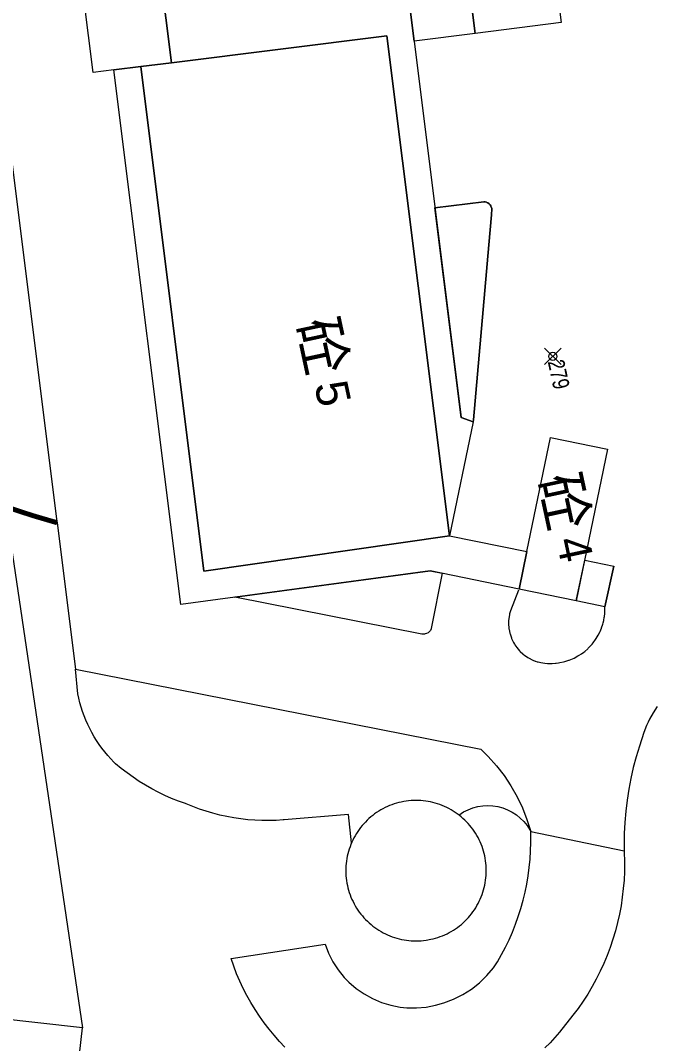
# Model space of a CAD drawing. Extents: x 526875 to 527530, y 3493038 to 3493574.
# Drawn here: x 527179.5 to 527217.9, y 3493333.6 to 3493395.7 of the extents above; entities that cross this region are included whole.
import ezdxf
from ezdxf.enums import TextEntityAlignment as Align

# ---------------------------------------------------------------- set-up
doc = ezdxf.new("R2010")
doc.units = 0
doc.header["$LTSCALE"] = 2
doc.header["$PDMODE"] = 35
doc.header["$PDSIZE"] = 0.5
for name, color, linetype in [('JMD', 7, 'CONTINUOUS'), ('JMD-房层注记', 7, 'CONTINUOUS'), ('JMD-房屋属性注记', 7, 'CONTINUOUS'), ('ZDH1', 2, 'CONTINUOUS'), ('交通辅助线_1000', 7, 'CONTINUOUS'), ('围墙', 7, 'CONTINUOUS'), ('工矿面_1000', 7, 'CONTINUOUS'), ('植被线_1000', 7, 'CONTINUOUS'), ('植被面_1000', 7, 'CONTINUOUS'), ('面状工矿建（构）筑物及其他设施', 7, 'CONTINUOUS')]:
    doc.layers.add(name, color=color, linetype=linetype)
for name, color, linetype, lineweight in [('线状交通及附属设施辅助层', 7, 'CONTINUOUS', 30), ('线状居民地及垣栅辅助层', 7, 'CONTINUOUS', 30), ('线状工矿建（构）筑物及其他设施', 7, 'CONTINUOUS', 30), ('线状植被与土质', 7, 'CONTINUOUS', 30)]:
    doc.layers.add(name, color=color, linetype=linetype, lineweight=lineweight)
doc.styles.add('中等线体', font='')
doc.styles.add('细等线体', font='', dxfattribs={"width": 0.8})
doc.styles.get('中等线体').set_extended_font_data('迷你简中等线')
doc.styles.get('细等线体').set_extended_font_data('迷你简细等线')
doc.linetypes.add('443', pattern='A,9.4,[169,AAA.SHX,S=1,R=0,X=0,Y=0.15],0.6', length=10)

msp = doc.modelspace()

# ---------------------------------------------------------------- linework, layer by layer
at = {"layer": 'JMD', "color": 252, "linetype": 'Continuous', "lineweight": 0, "elevation": -3.068}
for points in [[(527207.031, 3493394.885), (527205.582, 3493406.483), (527206.612, 3493406.612), (527210.799, 3493407.135), (527212.248, 3493395.537)], [(527203.34, 3493394.424), (527206.193, 3493371.586), (527206.914, 3493371.334), (527205.493, 3493364.418), (527201.688, 3493394.742), (527188.628, 3493393.108), (527187.244, 3493404.192), (527200.857, 3493405.893), (527201.891, 3493406.022)], [(527207.031, 3493394.885), (527203.34, 3493394.424), (527201.891, 3493406.022), (527205.582, 3493406.483)], [(527188.628, 3493393.108), (527186.778, 3493392.877), (527185.142, 3493392.672), (527183.875, 3493392.514), (527182.49, 3493403.598), (527184.574, 3493403.858), (527187.244, 3493404.192)], [(527205.493, 3493364.418), (527190.602, 3493362.269), (527186.778, 3493392.877), (527188.628, 3493393.108), (527201.688, 3493394.742)], [(527209.714, 3493361.181), (527204.311, 3493362.298), (527189.194, 3493360.242), (527185.142, 3493392.672), (527186.778, 3493392.877), (527190.602, 3493362.269), (527205.493, 3493364.418), (527210.181, 3493363.454)], [(527209.714, 3493361.181), (527210.181, 3493363.454), (527211.602, 3493370.37), (527215.06, 3493369.66), (527213.171, 3493360.471)]]:
    msp.add_lwpolyline(points, close=True, dxfattribs=at)
at = {"layer": 'ZDH1', "linetype": 'Continuous', "lineweight": 0}
msp.add_point((527211.749, 3493375.297), dxfattribs=at)
at = {"layer": '交通辅助线_1000', "color": 252, "lineweight": 0, "elevation": -3.068}
for points in [[(527167.281, 3493480.58), (527170.937, 3493451.32), (527171.394, 3493447.663), (527176.798, 3493404.411), (527177.069, 3493402.238), (527177.544, 3493398.435), (527178.079, 3493394.156), (527178.797, 3493388.411), (527181.668, 3493365.428), (527181.696, 3493365.207), (527182.806, 3493356.318), (527207.381, 3493351.477), (527207.831, 3493351.031), (527208.331, 3493350.467), (527208.79, 3493349.87), (527209.206, 3493349.242), (527209.578, 3493348.587), (527209.903, 3493347.907), (527210.18, 3493347.207), (527210.407, 3493346.489)], [(527206.914, 3493371.334), (527206.937, 3493371.439), (527207.868, 3493382.062), (527208.028, 3493383.884), (527208.039, 3493384.01), (527208.049, 3493384.117), (527208.05, 3493384.132), (527208.043, 3493384.264), (527208.043, 3493384.271), (527207.994, 3493384.406), (527207.989, 3493384.418), (527207.94, 3493384.49), (527207.902, 3493384.53), (527207.88, 3493384.553), (527207.809, 3493384.604), (527207.797, 3493384.61), (527207.74, 3493384.638), (527207.731, 3493384.642), (527207.647, 3493384.666), (527207.561, 3493384.675), (527204.603, 3493384.311)], [(527209.668, 3493361.12), (527209.179, 3493359.865), (527209.129, 3493359.674), (527209.114, 3493359.616), (527209.069, 3493359.276), (527209.071, 3493359.066), (527209.071, 3493358.98), (527209.072, 3493358.933), (527209.091, 3493358.762), (527209.099, 3493358.724), (527209.142, 3493358.51), (527209.154, 3493358.474), (527209.236, 3493358.23), (527209.251, 3493358.185), (527209.304, 3493358.073), (527209.361, 3493357.952), (527209.425, 3493357.845), (527209.449, 3493357.805), (527209.573, 3493357.636), (527209.652, 3493357.529), (527209.736, 3493357.437), (527209.768, 3493357.402), (527209.923, 3493357.26), (527209.958, 3493357.228), (527210.056, 3493357.153), (527210.094, 3493357.124), (527210.239, 3493357.031), (527210.311, 3493356.985), (527210.496, 3493356.893), (527210.541, 3493356.87), (527210.675, 3493356.818), (527210.7, 3493356.807), (527210.806, 3493356.772), (527210.859, 3493356.761), (527211.031, 3493356.724), (527211.144, 3493356.708), (527211.259, 3493356.691), (527211.431, 3493356.679), (527211.488, 3493356.675), (527211.623, 3493356.674), (527211.718, 3493356.674), (527211.911, 3493356.687), (527211.947, 3493356.689), (527212.1, 3493356.71), (527212.175, 3493356.721), (527212.4, 3493356.768), (527212.486, 3493356.794), (527212.722, 3493356.865), (527212.73, 3493356.868), (527212.947, 3493356.959), (527213.047, 3493357.001), (527213.274, 3493357.126), (527213.349, 3493357.168), (527213.481, 3493357.259), (527213.632, 3493357.364), (527213.679, 3493357.405), (527213.866, 3493357.566), (527213.893, 3493357.59), (527214.037, 3493357.743), (527214.129, 3493357.841), (527214.197, 3493357.931), (527214.337, 3493358.116), (527214.383, 3493358.192), (527214.502, 3493358.388), (527214.516, 3493358.411), (527214.606, 3493358.594), (527214.617, 3493358.617), (527214.694, 3493358.806), (527214.704, 3493358.83), (527214.775, 3493359.048), (527214.797, 3493359.135), (527214.832, 3493359.271), (527214.868, 3493359.472), (527214.872, 3493359.498), (527214.897, 3493359.726), (527214.898, 3493359.815), (527214.902, 3493360.115), (527215.439, 3493362.582), (527215.439, 3493362.582)], [(527205.045, 3493362.146), (527204.383, 3493358.797), (527204.368, 3493358.766), (527204.323, 3493358.671), (527204.266, 3493358.605), (527204.232, 3493358.566), (527204.188, 3493358.539), (527204.099, 3493358.484), (527204.015, 3493358.461), (527203.964, 3493358.448), (527203.913, 3493358.45), (527203.825, 3493358.453), (527203.808, 3493358.454), (527192.47, 3493360.688)], [(527218.068, 3493354.053), (527217.829, 3493353.684), (527217.615, 3493353.299), (527217.519, 3493353.101), (527217.429, 3493352.9), (527217.272, 3493352.489), (527216.993, 3493351.659), (527216.798, 3493351.013), (527216.626, 3493350.361), (527216.477, 3493349.703), (527216.351, 3493349.04), (527216.249, 3493348.373), (527216.169, 3493347.703), (527216.113, 3493347.031), (527216.081, 3493346.357), (527216.073, 3493345.304)], [(527182.383, 3493327.088), (527182.385, 3493327.111), (527183.232, 3493334.562), (527172.933, 3493335.733), (527172.669, 3493333.408), (527165.293, 3493334.003)]]:
    msp.add_lwpolyline(points, dxfattribs=at)
at = {"layer": '围墙', "color": 252, "linetype": '443', "lineweight": 0, "const_width": 0.3, "elevation": -3.068}
msp.add_lwpolyline([(527178.661, 3493366.153), (527180.201, 3493365.645), (527181.696, 3493365.207)], dxfattribs=at)
at = {"layer": '工矿面_1000', "color": 252, "lineweight": 0, "elevation": -3.068}
msp.add_lwpolyline([(527195.512, 3493333.395), (527195.178, 3493333.75), (527194.855, 3493334.117), (527194.546, 3493334.495), (527194.25, 3493334.883), (527193.968, 3493335.282), (527193.7, 3493335.69), (527193.447, 3493336.107), (527193.208, 3493336.533), (527192.984, 3493336.967), (527192.775, 3493337.408), (527192.582, 3493337.856), (527192.405, 3493338.311), (527192.243, 3493338.772), (527197.941, 3493339.648), (527198.152, 3493339.1), (527198.419, 3493338.577), (527198.739, 3493338.085), (527199.109, 3493337.629), (527199.381, 3493337.348), (527199.825, 3493336.963), (527200.306, 3493336.627), (527200.82, 3493336.342), (527201.361, 3493336.113), (527201.922, 3493335.942), (527202.499, 3493335.831), (527202.888, 3493335.79), (527203.475, 3493335.78), (527204.06, 3493335.832), (527204.636, 3493335.945), (527205.148, 3493336.091), (527205.731, 3493336.307), (527206.289, 3493336.584), (527206.814, 3493336.917), (527207.302, 3493337.303), (527207.747, 3493337.737), (527208.144, 3493338.216), (527208.386, 3493338.568), (527208.637, 3493339.01), (527208.873, 3493339.459), (527209.092, 3493339.917), (527209.296, 3493340.382), (527209.483, 3493340.854), (527209.654, 3493341.332), (527209.807, 3493341.816), (527209.944, 3493342.305), (527210.064, 3493342.798), (527210.166, 3493343.295), (527210.251, 3493343.796), (527210.319, 3493344.299), (527210.369, 3493344.804), (527210.401, 3493345.311), (527210.415, 3493345.818), (527210.407, 3493346.489), (527216.073, 3493345.304), (527216.094, 3493344.582), (527216.088, 3493344.058), (527216.064, 3493343.535), (527216.021, 3493343.014), (527215.961, 3493342.494), (527215.882, 3493341.976), (527215.785, 3493341.462), (527215.67, 3493340.951), (527215.538, 3493340.445), (527215.388, 3493339.943), (527215.22, 3493339.447), (527215.035, 3493338.958), (527214.833, 3493338.475), (527214.615, 3493337.999), (527214.38, 3493337.531), (527214.129, 3493337.072), (527213.862, 3493336.622), (527213.58, 3493336.181), (527213.282, 3493335.75), (527212.969, 3493335.33), (527212.156, 3493334.305), (527211.873, 3493333.98), (527211.578, 3493333.665), (527211.273, 3493333.361)], dxfattribs=at)
at = {"layer": '植被线_1000', "color": 252, "lineweight": 0, "elevation": -3.068}
for points in [[(527178.797, 3493388.411), (527175.354, 3493387.892), (527178.524, 3493366.435), (527178.56, 3493366.19), (527178.567, 3493366.139), (527183.232, 3493334.562)], [(527199.548, 3493345.791), (527199.359, 3493347.504), (527195.463, 3493347.183), (527195.4, 3493347.178), (527194.971, 3493347.151), (527194.542, 3493347.139), (527194.112, 3493347.142), (527193.682, 3493347.161), (527193.254, 3493347.194), (527192.827, 3493347.242), (527192.402, 3493347.305), (527191.979, 3493347.382), (527191.56, 3493347.475), (527191.143, 3493347.582), (527190.731, 3493347.703), (527190.323, 3493347.839), (527189.921, 3493347.989), (527189.523, 3493348.153), (527189.474, 3493348.17), (527189.055, 3493348.32), (527188.641, 3493348.485), (527188.233, 3493348.665), (527187.832, 3493348.859), (527187.438, 3493349.066), (527187.051, 3493349.287), (527186.672, 3493349.522), (527186.301, 3493349.77), (527185.94, 3493350.03), (527185.588, 3493350.303), (527185.245, 3493350.588), (527185.146, 3493350.685), (527184.952, 3493350.888), (527184.765, 3493351.096), (527184.585, 3493351.312), (527184.413, 3493351.533), (527184.249, 3493351.76), (527184.092, 3493351.993), (527183.944, 3493352.231), (527183.805, 3493352.474), (527183.674, 3493352.722), (527183.551, 3493352.975), (527183.438, 3493353.231), (527183.333, 3493353.492), (527183.238, 3493353.755), (527183.152, 3493354.022), (527183.075, 3493354.292), (527183.008, 3493354.564), (527182.95, 3493354.839), (527182.806, 3493356.318)], [(527206.054, 3493347.48), (527206.334, 3493347.663), (527206.609, 3493347.803), (527206.898, 3493347.913), (527207.195, 3493347.992), (527207.5, 3493348.04), (527207.808, 3493348.056), (527208.116, 3493348.039), (527208.42, 3493347.99), (527208.718, 3493347.91), (527209.006, 3493347.799), (527209.281, 3493347.659), (527209.539, 3493347.49), (527209.778, 3493347.296), (527209.996, 3493347.078), (527210.19, 3493346.838), (527210.407, 3493346.489)]]:
    msp.add_lwpolyline(points, dxfattribs=at)
msp.add_lwpolyline([(527204.353, 3493339.941), (527204.497, 3493339.974), (527204.641, 3493340.013), (527204.783, 3493340.057), (527204.923, 3493340.106), (527205.062, 3493340.159), (527205.199, 3493340.218), (527205.333, 3493340.281), (527205.465, 3493340.349), (527205.595, 3493340.421), (527205.722, 3493340.498), (527205.847, 3493340.579), (527205.968, 3493340.665), (527206.087, 3493340.754), (527206.202, 3493340.848), (527206.314, 3493340.946), (527206.423, 3493341.048), (527206.528, 3493341.153), (527206.629, 3493341.262), (527206.726, 3493341.374), (527206.819, 3493341.49), (527206.908, 3493341.609), (527206.993, 3493341.731), (527207.074, 3493341.856), (527207.15, 3493341.983), (527207.222, 3493342.113), (527207.289, 3493342.246), (527207.352, 3493342.381), (527207.41, 3493342.518), (527207.463, 3493342.657), (527207.511, 3493342.797), (527207.554, 3493342.94), (527207.592, 3493343.083), (527207.625, 3493343.228), (527207.653, 3493343.374), (527207.676, 3493343.521), (527207.694, 3493343.668), (527207.706, 3493343.817), (527207.714, 3493343.965), (527207.716, 3493344.114), (527207.713, 3493344.262), (527207.705, 3493344.411), (527207.692, 3493344.559), (527207.673, 3493344.706), (527207.65, 3493344.853), (527207.621, 3493344.999), (527207.587, 3493345.144), (527207.548, 3493345.287), (527207.505, 3493345.429), (527207.456, 3493345.57), (527207.402, 3493345.708), (527207.344, 3493345.845), (527207.281, 3493345.979), (527207.213, 3493346.112), (527207.141, 3493346.242), (527207.064, 3493346.369), (527206.983, 3493346.493), (527206.897, 3493346.615), (527206.807, 3493346.733), (527206.714, 3493346.849), (527206.616, 3493346.961), (527206.514, 3493347.069), (527206.409, 3493347.174), (527206.3, 3493347.275), (527206.188, 3493347.372), (527206.072, 3493347.466), (527205.953, 3493347.555), (527205.831, 3493347.64), (527205.706, 3493347.72), (527205.578, 3493347.797), (527205.448, 3493347.869), (527205.316, 3493347.936), (527205.181, 3493347.998), (527205.044, 3493348.056), (527204.905, 3493348.109), (527204.764, 3493348.157), (527204.622, 3493348.2), (527204.479, 3493348.238), (527204.334, 3493348.271), (527204.188, 3493348.299), (527204.041, 3493348.322), (527203.893, 3493348.34), (527203.745, 3493348.353), (527203.597, 3493348.36), (527203.448, 3493348.362), (527203.299, 3493348.359), (527203.151, 3493348.351), (527203.003, 3493348.338), (527202.855, 3493348.32), (527202.709, 3493348.296), (527202.563, 3493348.267), (527202.418, 3493348.234), (527202.275, 3493348.195), (527202.133, 3493348.151), (527201.992, 3493348.102), (527201.854, 3493348.049), (527201.717, 3493347.99), (527201.582, 3493347.927), (527201.45, 3493347.859), (527201.32, 3493347.787), (527201.193, 3493347.71), (527201.069, 3493347.629), (527200.947, 3493347.544), (527200.828, 3493347.454), (527200.713, 3493347.36), (527200.601, 3493347.262), (527200.493, 3493347.161), (527200.388, 3493347.055), (527200.287, 3493346.946), (527200.189, 3493346.834), (527200.096, 3493346.718), (527200.007, 3493346.599), (527199.922, 3493346.477), (527199.841, 3493346.352), (527199.765, 3493346.225), (527199.693, 3493346.095), (527199.626, 3493345.962), (527199.564, 3493345.827), (527199.506, 3493345.69), (527199.453, 3493345.551), (527199.405, 3493345.411), (527199.362, 3493345.269), (527199.323, 3493345.125), (527199.29, 3493344.98), (527199.262, 3493344.834), (527199.239, 3493344.687), (527199.222, 3493344.54), (527199.209, 3493344.391), (527199.202, 3493344.243), (527199.199, 3493344.094), (527199.202, 3493343.946), (527199.21, 3493343.797), (527199.224, 3493343.649), (527199.242, 3493343.502), (527199.266, 3493343.355), (527199.294, 3493343.209), (527199.328, 3493343.065), (527199.367, 3493342.921), (527199.411, 3493342.779), (527199.459, 3493342.638), (527199.513, 3493342.5), (527199.571, 3493342.363), (527199.635, 3493342.229), (527199.702, 3493342.096), (527199.775, 3493341.967), (527199.852, 3493341.839), (527199.933, 3493341.715), (527200.018, 3493341.593), (527200.108, 3493341.475), (527200.202, 3493341.359), (527200.299, 3493341.247), (527200.401, 3493341.139), (527200.507, 3493341.034), (527200.615, 3493340.933), (527200.728, 3493340.836), (527200.844, 3493340.742), (527200.963, 3493340.653), (527201.085, 3493340.568), (527201.209, 3493340.488), (527201.337, 3493340.411), (527201.467, 3493340.34), (527201.6, 3493340.272), (527201.735, 3493340.21), (527201.872, 3493340.152), (527202.01, 3493340.099), (527202.151, 3493340.051), (527202.293, 3493340.008), (527202.437, 3493339.97), (527202.582, 3493339.937), (527202.728, 3493339.909), (527202.875, 3493339.886), (527203.022, 3493339.868), (527203.17, 3493339.855), (527203.319, 3493339.848), (527203.467, 3493339.846), (527203.616, 3493339.849), (527203.764, 3493339.857), (527203.912, 3493339.87), (527204.06, 3493339.888)], close=True, dxfattribs=at)
at = {"layer": '植被面_1000', "color": 252, "lineweight": 0, "elevation": -3.068}
for points in [[(527181.696, 3493365.207), (527180.201, 3493365.645), (527178.661, 3493366.153), (527178.56, 3493366.19), (527175.354, 3493387.892), (527178.797, 3493388.411), (527181.668, 3493365.428)], [(527206.914, 3493371.334), (527206.193, 3493371.586), (527204.603, 3493384.311), (527207.561, 3493384.675), (527207.647, 3493384.666), (527207.731, 3493384.642), (527207.74, 3493384.638), (527207.797, 3493384.61), (527207.809, 3493384.604), (527207.88, 3493384.553), (527207.902, 3493384.53), (527207.94, 3493384.49), (527207.989, 3493384.418), (527207.994, 3493384.406), (527208.043, 3493384.271), (527208.043, 3493384.264), (527208.05, 3493384.132), (527208.049, 3493384.117), (527208.039, 3493384.01), (527208.028, 3493383.884), (527207.868, 3493382.062), (527206.937, 3493371.439)], [(527203.808, 3493358.454), (527192.47, 3493360.688), (527204.311, 3493362.298), (527205.045, 3493362.146), (527204.383, 3493358.797), (527204.368, 3493358.766), (527204.323, 3493358.671), (527204.266, 3493358.605), (527204.232, 3493358.566), (527204.188, 3493358.539), (527204.099, 3493358.484), (527204.015, 3493358.461), (527203.964, 3493358.448), (527203.913, 3493358.45), (527203.825, 3493358.453)]]:
    msp.add_lwpolyline(points, close=True, dxfattribs=at)
at = {"layer": '线状交通及附属设施辅助层', "color": 252, "lineweight": 0, "elevation": -3.068}
for points in [[(527167.281, 3493480.58), (527170.937, 3493451.32), (527171.394, 3493447.663), (527176.798, 3493404.411), (527177.069, 3493402.238), (527177.544, 3493398.435), (527178.079, 3493394.156), (527178.797, 3493388.411), (527181.668, 3493365.428), (527181.696, 3493365.207), (527182.806, 3493356.318), (527207.381, 3493351.477), (527207.831, 3493351.031), (527208.331, 3493350.467), (527208.79, 3493349.87), (527209.206, 3493349.242), (527209.578, 3493348.587), (527209.903, 3493347.907), (527210.18, 3493347.207), (527210.407, 3493346.489)], [(527206.914, 3493371.334), (527206.937, 3493371.439), (527207.868, 3493382.062), (527208.028, 3493383.884), (527208.039, 3493384.01), (527208.049, 3493384.117), (527208.05, 3493384.132), (527208.043, 3493384.264), (527208.043, 3493384.271), (527207.994, 3493384.406), (527207.989, 3493384.418), (527207.94, 3493384.49), (527207.902, 3493384.53), (527207.88, 3493384.553), (527207.809, 3493384.604), (527207.797, 3493384.61), (527207.74, 3493384.638), (527207.731, 3493384.642), (527207.647, 3493384.666), (527207.561, 3493384.675), (527204.603, 3493384.311)], [(527209.668, 3493361.12), (527209.179, 3493359.865), (527209.129, 3493359.674), (527209.114, 3493359.616), (527209.069, 3493359.276), (527209.071, 3493359.066), (527209.071, 3493358.98), (527209.072, 3493358.933), (527209.091, 3493358.762), (527209.099, 3493358.724), (527209.142, 3493358.51), (527209.154, 3493358.474), (527209.236, 3493358.23), (527209.251, 3493358.185), (527209.304, 3493358.073), (527209.361, 3493357.952), (527209.425, 3493357.845), (527209.449, 3493357.805), (527209.573, 3493357.636), (527209.652, 3493357.529), (527209.736, 3493357.437), (527209.768, 3493357.402), (527209.923, 3493357.26), (527209.958, 3493357.228), (527210.056, 3493357.153), (527210.094, 3493357.124), (527210.239, 3493357.031), (527210.311, 3493356.985), (527210.496, 3493356.893), (527210.541, 3493356.87), (527210.675, 3493356.818), (527210.7, 3493356.807), (527210.806, 3493356.772), (527210.859, 3493356.761), (527211.031, 3493356.724), (527211.144, 3493356.708), (527211.259, 3493356.691), (527211.431, 3493356.679), (527211.488, 3493356.675), (527211.623, 3493356.674), (527211.718, 3493356.674), (527211.911, 3493356.687), (527211.947, 3493356.689), (527212.1, 3493356.71), (527212.175, 3493356.721), (527212.4, 3493356.768), (527212.486, 3493356.794), (527212.722, 3493356.865), (527212.73, 3493356.868), (527212.947, 3493356.959), (527213.047, 3493357.001), (527213.274, 3493357.126), (527213.349, 3493357.168), (527213.481, 3493357.259), (527213.632, 3493357.364), (527213.679, 3493357.405), (527213.866, 3493357.566), (527213.893, 3493357.59), (527214.037, 3493357.743), (527214.129, 3493357.841), (527214.197, 3493357.931), (527214.337, 3493358.116), (527214.383, 3493358.192), (527214.502, 3493358.388), (527214.516, 3493358.411), (527214.606, 3493358.594), (527214.617, 3493358.617), (527214.694, 3493358.806), (527214.704, 3493358.83), (527214.775, 3493359.048), (527214.797, 3493359.135), (527214.832, 3493359.271), (527214.868, 3493359.472), (527214.872, 3493359.498), (527214.897, 3493359.726), (527214.898, 3493359.815), (527214.902, 3493360.115), (527215.439, 3493362.582), (527215.439, 3493362.582)], [(527205.045, 3493362.146), (527204.383, 3493358.797), (527204.368, 3493358.766), (527204.323, 3493358.671), (527204.266, 3493358.605), (527204.232, 3493358.566), (527204.188, 3493358.539), (527204.099, 3493358.484), (527204.015, 3493358.461), (527203.964, 3493358.448), (527203.913, 3493358.45), (527203.825, 3493358.453), (527203.808, 3493358.454), (527192.47, 3493360.688)], [(527218.068, 3493354.053), (527217.829, 3493353.684), (527217.615, 3493353.299), (527217.519, 3493353.101), (527217.429, 3493352.9), (527217.272, 3493352.489), (527216.993, 3493351.659), (527216.798, 3493351.013), (527216.626, 3493350.361), (527216.477, 3493349.703), (527216.351, 3493349.04), (527216.249, 3493348.373), (527216.169, 3493347.703), (527216.113, 3493347.031), (527216.081, 3493346.357), (527216.073, 3493345.304)], [(527182.383, 3493327.088), (527182.385, 3493327.111), (527183.232, 3493334.562), (527172.933, 3493335.733), (527172.669, 3493333.408), (527165.293, 3493334.003)]]:
    msp.add_lwpolyline(points, dxfattribs=at)
at = {"layer": '线状居民地及垣栅辅助层', "color": 252, "lineweight": 0, "elevation": -3.068}
msp.add_lwpolyline([(527214.902, 3493360.115), (527213.171, 3493360.471), (527213.68, 3493362.944), (527215.439, 3493362.582)], close=True, dxfattribs=at)
at = {"layer": '线状工矿建（构）筑物及其他设施', "color": 252, "lineweight": 0, "elevation": -3.068}
msp.add_lwpolyline([(527178.661, 3493366.153), (527180.201, 3493365.645), (527181.696, 3493365.207)], dxfattribs=at)
at = {"layer": '线状植被与土质', "color": 252, "lineweight": 0, "elevation": -3.068}
for points in [[(527178.797, 3493388.411), (527175.354, 3493387.892), (527178.524, 3493366.435), (527178.56, 3493366.19), (527178.567, 3493366.139), (527183.232, 3493334.562)], [(527199.548, 3493345.791), (527199.359, 3493347.504), (527195.463, 3493347.183), (527195.4, 3493347.178), (527194.971, 3493347.151), (527194.542, 3493347.139), (527194.112, 3493347.142), (527193.682, 3493347.161), (527193.254, 3493347.194), (527192.827, 3493347.242), (527192.402, 3493347.305), (527191.979, 3493347.382), (527191.56, 3493347.475), (527191.143, 3493347.582), (527190.731, 3493347.703), (527190.323, 3493347.839), (527189.921, 3493347.989), (527189.523, 3493348.153), (527189.474, 3493348.17), (527189.055, 3493348.32), (527188.641, 3493348.485), (527188.233, 3493348.665), (527187.832, 3493348.859), (527187.438, 3493349.066), (527187.051, 3493349.287), (527186.672, 3493349.522), (527186.301, 3493349.77), (527185.94, 3493350.03), (527185.588, 3493350.303), (527185.245, 3493350.588), (527185.146, 3493350.685), (527184.952, 3493350.888), (527184.765, 3493351.096), (527184.585, 3493351.312), (527184.413, 3493351.533), (527184.249, 3493351.76), (527184.092, 3493351.993), (527183.944, 3493352.231), (527183.805, 3493352.474), (527183.674, 3493352.722), (527183.551, 3493352.975), (527183.438, 3493353.231), (527183.333, 3493353.492), (527183.238, 3493353.755), (527183.152, 3493354.022), (527183.075, 3493354.292), (527183.008, 3493354.564), (527182.95, 3493354.839), (527182.806, 3493356.318)], [(527206.054, 3493347.48), (527206.334, 3493347.663), (527206.609, 3493347.803), (527206.898, 3493347.913), (527207.195, 3493347.992), (527207.5, 3493348.04), (527207.808, 3493348.056), (527208.116, 3493348.039), (527208.42, 3493347.99), (527208.718, 3493347.91), (527209.006, 3493347.799), (527209.281, 3493347.659), (527209.539, 3493347.49), (527209.778, 3493347.296), (527209.996, 3493347.078), (527210.19, 3493346.838), (527210.407, 3493346.489)]]:
    msp.add_lwpolyline(points, dxfattribs=at)
msp.add_lwpolyline([(527204.353, 3493339.941), (527204.497, 3493339.974), (527204.641, 3493340.013), (527204.783, 3493340.057), (527204.923, 3493340.106), (527205.062, 3493340.159), (527205.199, 3493340.218), (527205.333, 3493340.281), (527205.465, 3493340.349), (527205.595, 3493340.421), (527205.722, 3493340.498), (527205.847, 3493340.579), (527205.968, 3493340.665), (527206.087, 3493340.754), (527206.202, 3493340.848), (527206.314, 3493340.946), (527206.423, 3493341.048), (527206.528, 3493341.153), (527206.629, 3493341.262), (527206.726, 3493341.374), (527206.819, 3493341.49), (527206.908, 3493341.609), (527206.993, 3493341.731), (527207.074, 3493341.856), (527207.15, 3493341.983), (527207.222, 3493342.113), (527207.289, 3493342.246), (527207.352, 3493342.381), (527207.41, 3493342.518), (527207.463, 3493342.657), (527207.511, 3493342.797), (527207.554, 3493342.94), (527207.592, 3493343.083), (527207.625, 3493343.228), (527207.653, 3493343.374), (527207.676, 3493343.521), (527207.694, 3493343.668), (527207.706, 3493343.817), (527207.714, 3493343.965), (527207.716, 3493344.114), (527207.713, 3493344.262), (527207.705, 3493344.411), (527207.692, 3493344.559), (527207.673, 3493344.706), (527207.65, 3493344.853), (527207.621, 3493344.999), (527207.587, 3493345.144), (527207.548, 3493345.287), (527207.505, 3493345.429), (527207.456, 3493345.57), (527207.402, 3493345.708), (527207.344, 3493345.845), (527207.281, 3493345.979), (527207.213, 3493346.112), (527207.141, 3493346.242), (527207.064, 3493346.369), (527206.983, 3493346.493), (527206.897, 3493346.615), (527206.807, 3493346.733), (527206.714, 3493346.849), (527206.616, 3493346.961), (527206.514, 3493347.069), (527206.409, 3493347.174), (527206.3, 3493347.275), (527206.188, 3493347.372), (527206.072, 3493347.466), (527205.953, 3493347.555), (527205.831, 3493347.64), (527205.706, 3493347.72), (527205.578, 3493347.797), (527205.448, 3493347.869), (527205.316, 3493347.936), (527205.181, 3493347.998), (527205.044, 3493348.056), (527204.905, 3493348.109), (527204.764, 3493348.157), (527204.622, 3493348.2), (527204.479, 3493348.238), (527204.334, 3493348.271), (527204.188, 3493348.299), (527204.041, 3493348.322), (527203.893, 3493348.34), (527203.745, 3493348.353), (527203.597, 3493348.36), (527203.448, 3493348.362), (527203.299, 3493348.359), (527203.151, 3493348.351), (527203.003, 3493348.338), (527202.855, 3493348.32), (527202.709, 3493348.296), (527202.563, 3493348.267), (527202.418, 3493348.234), (527202.275, 3493348.195), (527202.133, 3493348.151), (527201.992, 3493348.102), (527201.854, 3493348.049), (527201.717, 3493347.99), (527201.582, 3493347.927), (527201.45, 3493347.859), (527201.32, 3493347.787), (527201.193, 3493347.71), (527201.069, 3493347.629), (527200.947, 3493347.544), (527200.828, 3493347.454), (527200.713, 3493347.36), (527200.601, 3493347.262), (527200.493, 3493347.161), (527200.388, 3493347.055), (527200.287, 3493346.946), (527200.189, 3493346.834), (527200.096, 3493346.718), (527200.007, 3493346.599), (527199.922, 3493346.477), (527199.841, 3493346.352), (527199.765, 3493346.225), (527199.693, 3493346.095), (527199.626, 3493345.962), (527199.564, 3493345.827), (527199.506, 3493345.69), (527199.453, 3493345.551), (527199.405, 3493345.411), (527199.362, 3493345.269), (527199.323, 3493345.125), (527199.29, 3493344.98), (527199.262, 3493344.834), (527199.239, 3493344.687), (527199.222, 3493344.54), (527199.209, 3493344.391), (527199.202, 3493344.243), (527199.199, 3493344.094), (527199.202, 3493343.946), (527199.21, 3493343.797), (527199.224, 3493343.649), (527199.242, 3493343.502), (527199.266, 3493343.355), (527199.294, 3493343.209), (527199.328, 3493343.065), (527199.367, 3493342.921), (527199.411, 3493342.779), (527199.459, 3493342.638), (527199.513, 3493342.5), (527199.571, 3493342.363), (527199.635, 3493342.229), (527199.702, 3493342.096), (527199.775, 3493341.967), (527199.852, 3493341.839), (527199.933, 3493341.715), (527200.018, 3493341.593), (527200.108, 3493341.475), (527200.202, 3493341.359), (527200.299, 3493341.247), (527200.401, 3493341.139), (527200.507, 3493341.034), (527200.615, 3493340.933), (527200.728, 3493340.836), (527200.844, 3493340.742), (527200.963, 3493340.653), (527201.085, 3493340.568), (527201.209, 3493340.488), (527201.337, 3493340.411), (527201.467, 3493340.34), (527201.6, 3493340.272), (527201.735, 3493340.21), (527201.872, 3493340.152), (527202.01, 3493340.099), (527202.151, 3493340.051), (527202.293, 3493340.008), (527202.437, 3493339.97), (527202.582, 3493339.937), (527202.728, 3493339.909), (527202.875, 3493339.886), (527203.022, 3493339.868), (527203.17, 3493339.855), (527203.319, 3493339.848), (527203.467, 3493339.846), (527203.616, 3493339.849), (527203.764, 3493339.857), (527203.912, 3493339.87), (527204.06, 3493339.888)], close=True, dxfattribs=at)
at = {"layer": '面状工矿建（构）筑物及其他设施', "color": 252, "lineweight": 0, "elevation": -3.068}
msp.add_lwpolyline([(527195.512, 3493333.395), (527195.178, 3493333.75), (527194.855, 3493334.117), (527194.546, 3493334.495), (527194.25, 3493334.883), (527193.968, 3493335.282), (527193.7, 3493335.69), (527193.447, 3493336.107), (527193.208, 3493336.533), (527192.984, 3493336.967), (527192.775, 3493337.408), (527192.582, 3493337.856), (527192.405, 3493338.311), (527192.243, 3493338.772), (527197.941, 3493339.648), (527198.152, 3493339.1), (527198.419, 3493338.577), (527198.739, 3493338.085), (527199.109, 3493337.629), (527199.381, 3493337.348), (527199.825, 3493336.963), (527200.306, 3493336.627), (527200.82, 3493336.342), (527201.361, 3493336.113), (527201.922, 3493335.942), (527202.499, 3493335.831), (527202.888, 3493335.79), (527203.475, 3493335.78), (527204.06, 3493335.832), (527204.636, 3493335.945), (527205.148, 3493336.091), (527205.731, 3493336.307), (527206.289, 3493336.584), (527206.814, 3493336.917), (527207.302, 3493337.303), (527207.747, 3493337.737), (527208.144, 3493338.216), (527208.386, 3493338.568), (527208.637, 3493339.01), (527208.873, 3493339.459), (527209.092, 3493339.917), (527209.296, 3493340.382), (527209.483, 3493340.854), (527209.654, 3493341.332), (527209.807, 3493341.816), (527209.944, 3493342.305), (527210.064, 3493342.798), (527210.166, 3493343.295), (527210.251, 3493343.796), (527210.319, 3493344.299), (527210.369, 3493344.804), (527210.401, 3493345.311), (527210.415, 3493345.818), (527210.407, 3493346.489), (527216.073, 3493345.304), (527216.094, 3493344.582), (527216.088, 3493344.058), (527216.064, 3493343.535), (527216.021, 3493343.014), (527215.961, 3493342.494), (527215.882, 3493341.976), (527215.785, 3493341.462), (527215.67, 3493340.951), (527215.538, 3493340.445), (527215.388, 3493339.943), (527215.22, 3493339.447), (527215.035, 3493338.958), (527214.833, 3493338.475), (527214.615, 3493337.999), (527214.38, 3493337.531), (527214.129, 3493337.072), (527213.862, 3493336.622), (527213.58, 3493336.181), (527213.282, 3493335.75), (527212.969, 3493335.33), (527212.156, 3493334.305), (527211.873, 3493333.98), (527211.578, 3493333.665), (527211.273, 3493333.361)], dxfattribs=at)

# ---------------------------------------------------------------- texts
at = {"layer": 'JMD-房层注记', "color": 252, "linetype": 'Continuous', "lineweight": 0, "style": '中等线体'}
for s, p in [('5', (527198.262, 3493373.783)), ('4', (527212.925, 3493364.35))]:
    msp.add_text(s, height=2, rotation=282.12947, dxfattribs=at).set_placement(p, align=Align.MIDDLE_LEFT)
at = {"layer": 'JMD-房屋属性注记', "color": 252, "linetype": 'Continuous', "lineweight": 0, "style": '细等线体'}
for p in [(527198.157, 3493374.272), (527212.82, 3493364.839)]:
    msp.add_text('砼', height=2.5, rotation=282.12947, dxfattribs=at).set_placement(p, align=Align.MIDDLE_RIGHT)
at = {"layer": 'ZDH1', "linetype": 'Continuous', "lineweight": 0, "style": '细等线体', "width": 0.8}
msp.add_text('279', height=1, rotation=282.12947, dxfattribs=at).set_placement((527211.435, 3493374.974))

doc.saveas('drawing.dxf')
